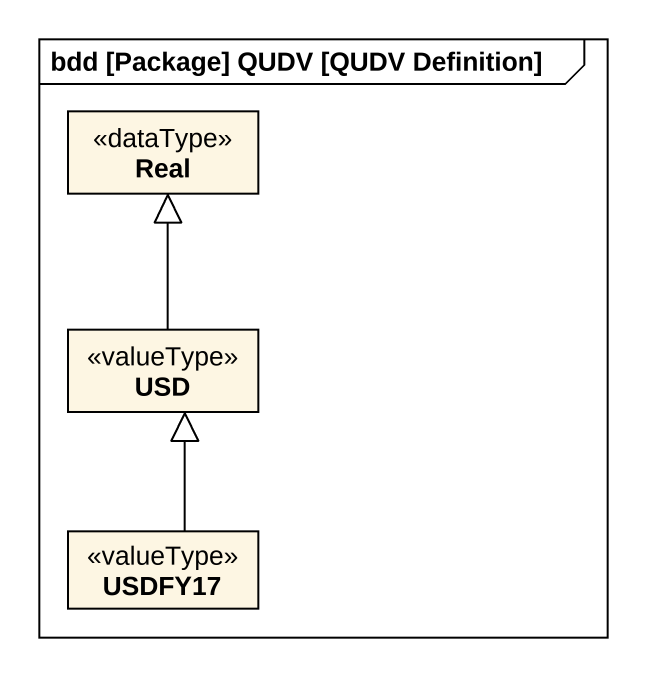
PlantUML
@startuml
mainframe bdd [Package] QUDV [QUDV Definition]
hide circle
hide empty members
class Real <<dataType>>
class USD <<valueType>>
class USDFY17 <<valueType>>
USD -up-|> Real
USDFY17 -up-|> USD
@enduml
